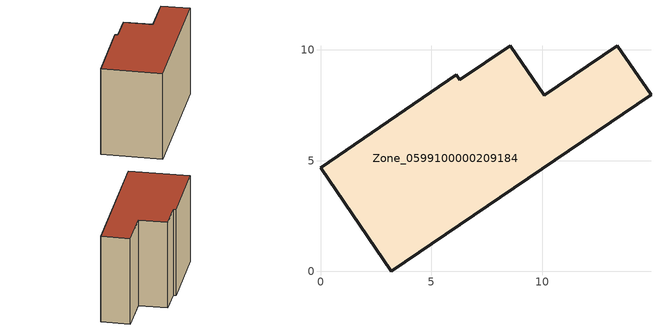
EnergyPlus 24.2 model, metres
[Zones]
Zone_0599100000209184
 floor ground (C_G): 3.2,0 0,4.69 6.12,8.89 6.28,8.66 8.57,10.18 10.09,7.95 13.4,10.2 14.92,7.97 z0
 wall outside (C_F): 0,4.69 3.2,0 14.92,7.97 13.4,10.2 10.09,7.95 8.57,10.18 6.28,8.66 6.12,8.89 0,4.69 z0:8.49
 roof outside (C_R): 14.92,7.97 13.4,10.2 10.09,7.95 8.57,10.18 6.28,8.66 6.12,8.89 0,4.69 3.2,0 z8.49
[BUILDING]
Pand.0599100000209184: North Axis=0; Terrain=City; Loads Convergence Tolerance Value=0.04; Temperature Convergence Tolerance Value=0.4; Solar Distribution=FullExterior; Maximum Number of Warmup Days=25; Minimum Number of Warmup Days=1
[Site:Location]
Rotterdam.The.Hague.AP_ZH_NLD Design_Conditions: Latitude=51.96; Longitude=4.45; Time Zone=1; Elevation=-4.5
[SITE:GROUNDTEMPERATURE:BUILDINGSURFACE]
18, 18, 18, 18, 18, 18, 18, 18, 18, 18, 18, 18
[MATERIAL] Thermal Absorptance=0.9; Solar Absorptance=0.7; Visible Absorptance=0.7
Name | Roughness | Thickness | Conductivity | Density | Specific Heat
G.TI.1975-1991 | MediumSmooth | 0.15 | 0.288461 | 540 | 1210
F.TI.1975-1991 | Rough | 0.3 | 0.230769 | 1920 | 840
R.TI.1975-1991 | MediumRough | 0.2 | 0.153846 | 1500 | 1000
[CONSTRUCTION]
C_G: G.TI.1975-1991
C_F: F.TI.1975-1991
C_R: R.TI.1975-1991
[ZONE]
Zone_0599100000209184: Type=1; Multiplier=1; Ceiling Height=Autocalculate; Volume=Autocalculate; Floor Area=autocalculate; Part of Total Floor Area=Yes
[ZONEINFILTRATION:DESIGNFLOWRATE]
Infil_Zone_0599100000209184: Zone or ZoneList or Space or SpaceList=Zone_0599100000209184; Schedule=AlwaysOn; Design Flow Rate Calculation Method=Flow/Area; Flow Rate per Floor Area=0.003; Constant Term Coefficient=1; Temperature Term Coefficient=0; Velocity Term Coefficient=0; Velocity Squared Term Coefficient=0
[HVACTEMPLATE:ZONE:IDEALLOADSAIRSYSTEM]
Zone_0599100000209184: Maximum Heating Supply Air Temperature=50; Minimum Cooling Supply Air Temperature=13; Maximum Heating Supply Air Humidity Ratio=0.0156; Minimum Cooling Supply Air Humidity Ratio=0.0077; Heating Limit=NoLimit; Cooling Limit=NoLimit; Dehumidification Control Type=ConstantSensibleHeatRatio; Cooling Sensible Heat Ratio=0.7; Dehumidification Setpoint=60; Humidification Control Type=None; Humidification Setpoint=30; Outdoor Air Method=None; Outdoor Air Flow Rate per Person=0.00944; Outdoor Air Flow Rate per Zone Floor Area=0; Outdoor Air Flow Rate per Zone=0; Demand Controlled Ventilation Type=None; Outdoor Air Economizer Type=NoEconomizer; Heat Recovery Type=None; Sensible Heat Recovery Effectiveness=0.7; Latent Heat Recovery Effectiveness=0.65
[ZONECONTROL:THERMOSTAT]
ThermostatControl_Zone_0599100000209184: Zone or ZoneList=Zone_0599100000209184; Control Type Schedule=DualSetpointControlType; Control 1=Thermostat_Zone_0599100000209184; Temperature Difference Between Cutout And Setpoint=0
[THERMOSTATSETPOINT:DUALSETPOINT]
Thermostat_Zone_0599100000209184: Heating Setpoint Temperature Schedule=HeatingSetpoint_Zone_0599100000209184; Cooling Setpoint Temperature Schedule=CoolingSetpoint_Zone_0599100000209184
[SCHEDULE:COMPACT]
HeatingSetpoint_Zone_0599100000209184: Through: 12/31, For: AllDays, Until: 24:00, 21
CoolingSetpoint_Zone_0599100000209184: Through: 12/31, For: AllDays, Until: 24:00, 24
DualSetpointControlType: Through: 12/31, For: AllDays, Until: 24:00, 4
AlwaysOn: Through: 12/31, For: AllDays, Until: 24:00, 1
